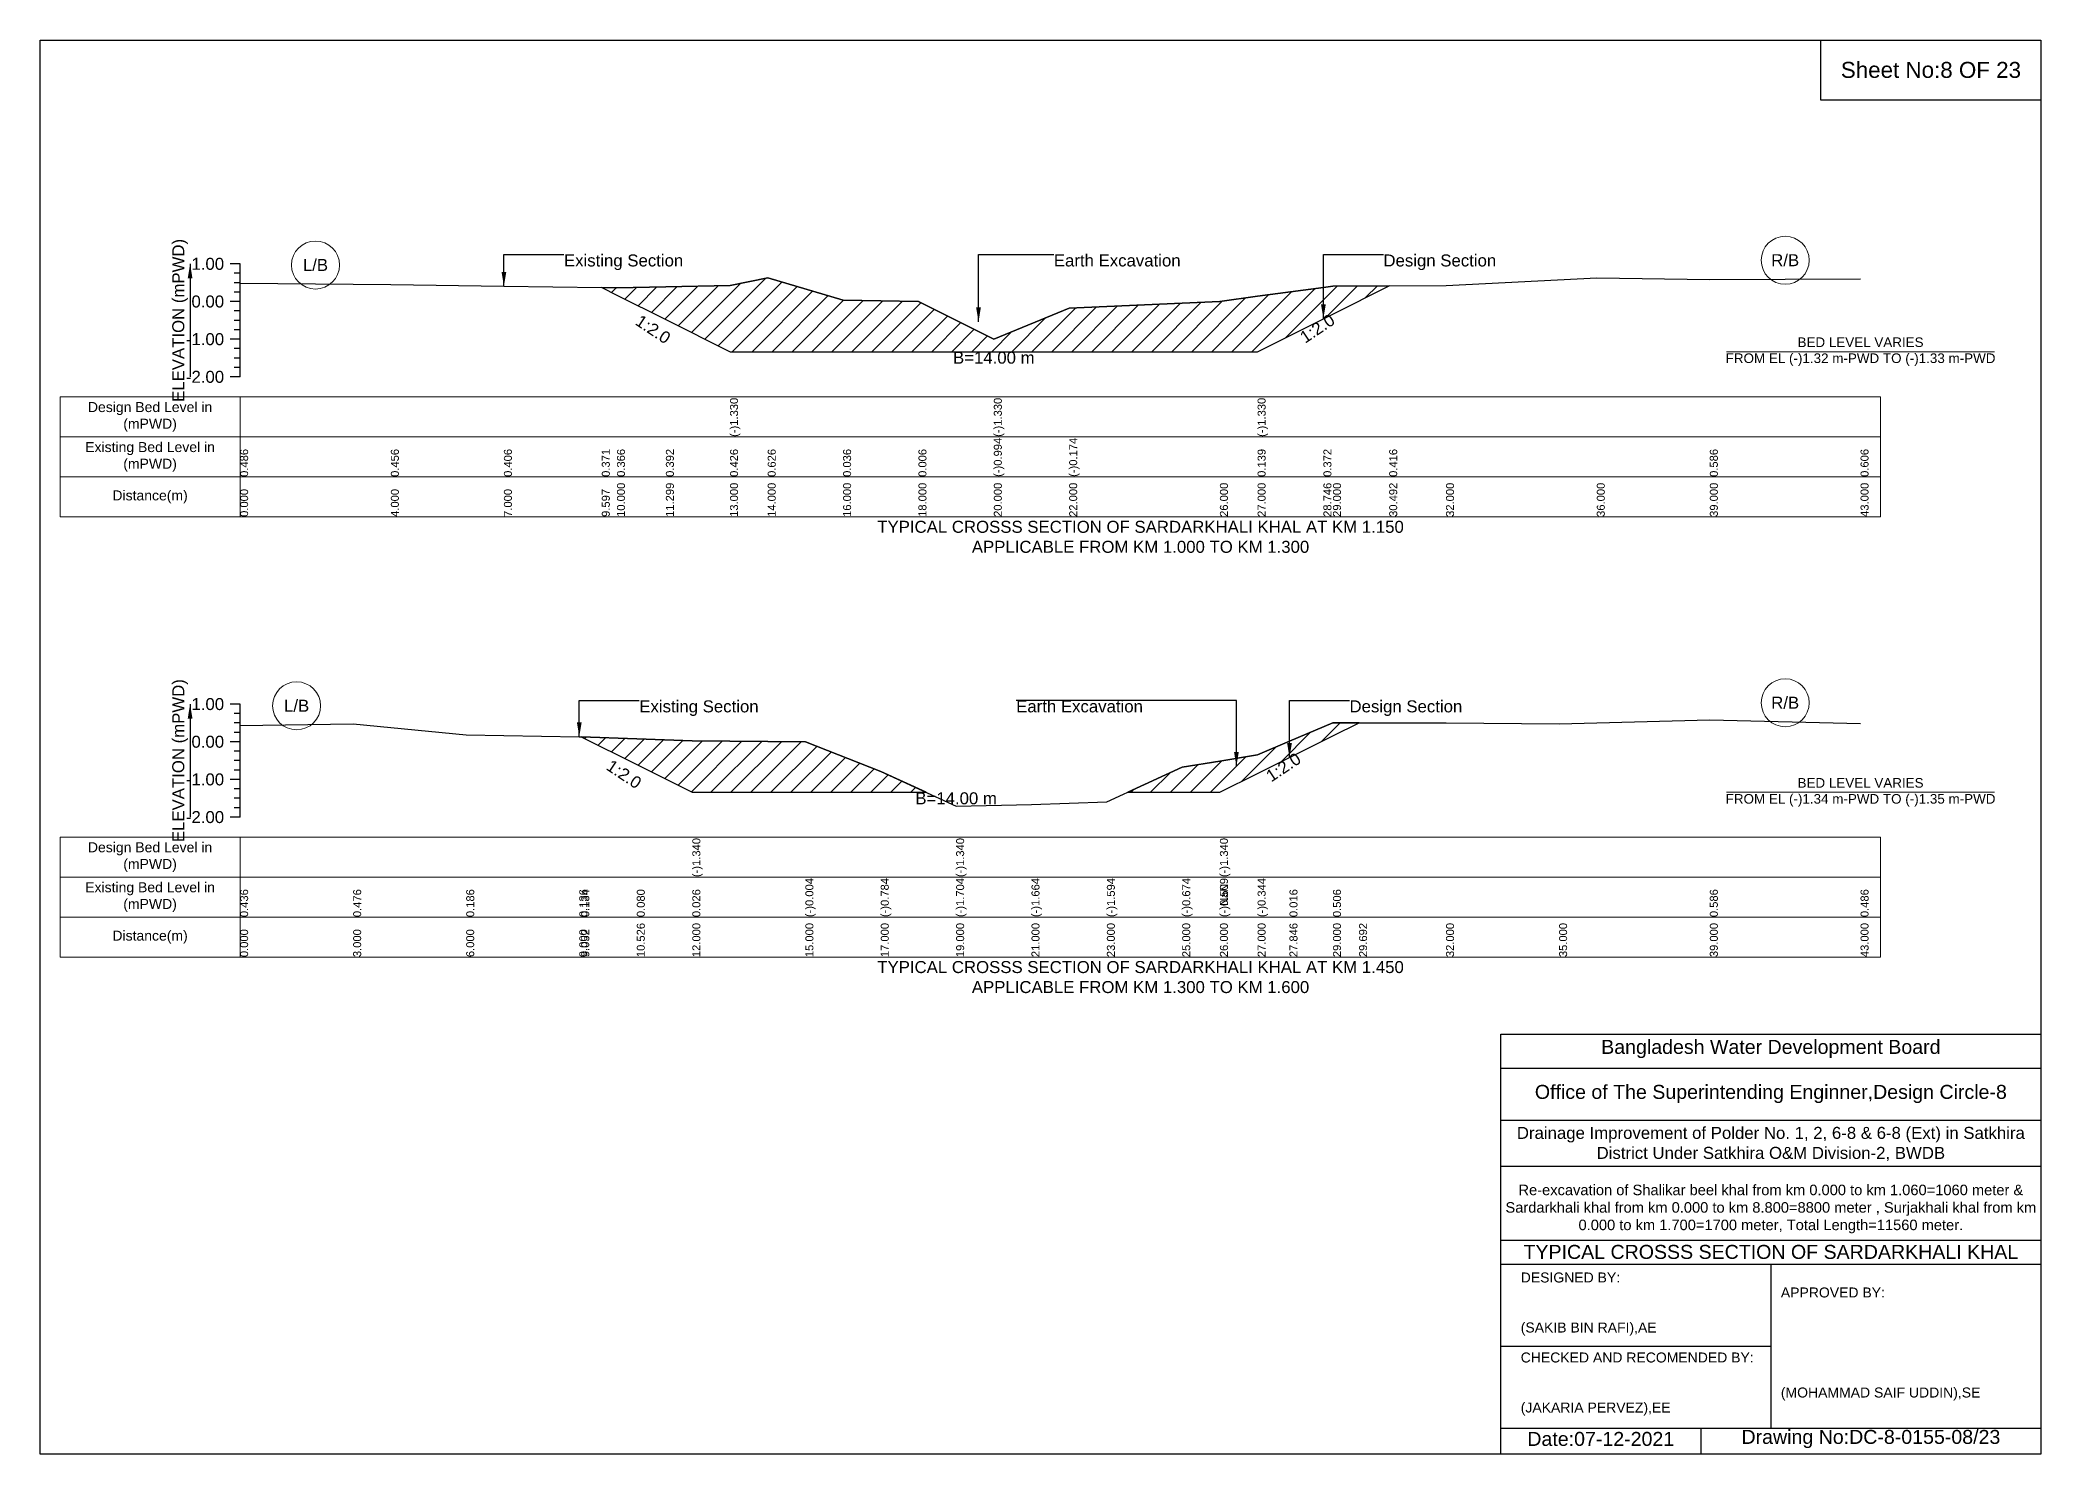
# Model space of a CAD drawing. Header units: inches. Extents: x 93000 to 506000, y -4242 to 0.
# Drawn here: x 170000 to 176000, y -4242 to 0 of the extents above; entities that cross this region are included whole.
import ezdxf

# ---------------------------------------------------------------- set-up
doc = ezdxf.new("R2010")
doc.units = ezdxf.units.IN
doc.header["$LTSCALE"] = 7
doc.header["$MEASUREMENT"] = 0
for name, color, linetype, lineweight in [('Cross section Data Border', 7, 'Continuous', 9), ('Cross Section Labels', 7, 'Continuous', 9), ('Existing_Bed_Level for Xsection', 7, 'Continuous', 25)]:
    doc.layers.add(name, color=color, linetype=linetype, lineweight=lineweight)
doc.styles.get("Standard").update_dxf_attribs({"font": 'arial.ttf'})
doc.dimstyles.get("Standard").update_dxf_attribs({"dimtxt": 0.18, "dimasz": 0.18, "dimexe": 0.18, "dimexo": 0.0625, "dimgap": 0.09, "dimtad": 0, "dimtih": 1, "dimtoh": 1, "dimdec": 4, "dimzin": 0, "dimdsep": 46, "dimtxsty": 'Standard', "dimcen": 0.09, "dimadec": 0, "dimazin": 0, "dimtfac": 1, "dimtdec": 4, "dimtofl": 0, "dimtmove": 0, "dimatfit": 3, "dimfxl": 1, "dimtolj": 1, "dimtzin": 0, "dimarcsym": 0})

msp = doc.modelspace()

# ---------------------------------------------------------------- hatches: boundary and pattern name
at = {"layer": 'Existing_Bed_Level for Xsection'}
h = msp.add_hatch(dxfattribs=at)
h.set_pattern_fill('ANSI31', color=256, scale=339, style=0)
h.paths.add_polyline_path([(171684.5, -742.7), (171730, -765.5), (171876.7, -838.8), (172069, -935), (172182, -935), (172408, -935), (172634, -935), (172860, -935), (173086, -935), (173538, -935), (173651, -935), (173848.3, -836.3), (173877, -822), (174045.6, -737.7), (173877, -738.8), (173848.3, -742.6), (173651, -768.9), (173538, -784), (173086, -804.3), (172860, -897), (172634, -784), (172408, -780.6), (172182, -713.9), (172069, -736.5), (171876.7, -740.4), (171730, -743.3)])
h = msp.add_hatch(dxfattribs=at)
h.set_pattern_fill('ANSI31', color=256, scale=339, style=0)
h.paths.add_polyline_path([(171622.9, -2090.3), (171789.4, -2173.6), (171956, -2256.9), (172295, -2256.9), (172521, -2256.9), (172657.6, -2256.9), (172521, -2194), (172295, -2105.9), (171956, -2102.5), (171789.4, -2096.4)])
h = msp.add_hatch(dxfattribs=at)
h.set_pattern_fill('ANSI31', color=256, scale=339, style=0)
h.paths.add_polyline_path([(173261.4, -2256.9), (173425, -2256.9), (173538, -2256.9), (173651, -2200.4), (173746.6, -2152.6), (173877, -2087.4), (173955.2, -2048.3), (173877, -2048.3), (173746.6, -2103.7), (173651, -2144.3), (173538, -2163), (173425, -2181.6)])

# ---------------------------------------------------------------- linework, layer by layer
for points in [[(170000, 0), (176000, 0), (176000, -4242), (170000, -4242)], [(175340, 0), (176000, 0), (176000, -180), (175340, -180)]]:
    msp.add_lwpolyline(points, close=True)
for points in [[(174380, -4242), (174380, -2982), (176000, -2982)], [(174380, -3084), (176000, -3084)], [(174380, -3240), (176000, -3240)], [(174380, -3378), (176000, -3378)], [(174380, -3600), (176000, -3600)], [(174380, -3672), (176000, -3672)], [(175190, -3672), (175190, -4164)], [(174380, -3918), (175190, -3918)], [(174380, -4164), (176000, -4164)], [(174980, -4164), (174980, -4242)]]:
    msp.add_lwpolyline(points)
at = {"layer": 'Cross section Data Border'}
for points in [[(170060, -1070.7), (175519, -1070.7), (175519, -1430.7), (170060, -1430.7)], [(170060, -2391.4), (175519, -2391.4), (175519, -2751.4), (170060, -2751.4)]]:
    msp.add_lwpolyline(points, close=True, dxfattribs=at)
for points in [[(170600, -1070.7), (170600, -1430.7)], [(170060, -1190.7), (175519, -1190.7)], [(170060, -1310.7), (175519, -1310.7)], [(170600, -2391.4), (170600, -2751.4)], [(170060, -2511.4), (175519, -2511.4)], [(170060, -2631.4), (175519, -2631.4)]]:
    msp.add_lwpolyline(points, dxfattribs=at)
at = {"layer": 'Cross Section Labels'}
for points in [[(175057.1, -935), (175860.9, -935)], [(175057.1, -2256.9), (175860.9, -2256.9)]]:
    msp.add_lwpolyline(points, dxfattribs=at)
for centre in [(175233, -660.8), (170826, -675), (175233, -1988.4), (170769.5, -1997.4)]:
    msp.add_circle(centre, 72, dxfattribs=at)
at = {"layer": 'Existing_Bed_Level for Xsection'}
for points in [[(170600, -671.7), (170570, -671.7)], [(170600, -699.9), (170582, -699.9)], [(170600, -1010.7), (170600, -897.7), (170600, -784.7), (170600, -671.7)], [(170600, -729.8), (171052, -733.1), (171391, -738.8), (171684.5, -742.7), (171730, -743.3), (171876.7, -740.4), (172069, -736.5), (172069, -736.5), (172182, -713.9), (172408, -780.6), (172634, -784), (172860, -897), (172860, -897), (173086, -804.3), (173538, -784), (173651, -768.9), (173651, -768.9), (173848.3, -742.6), (173877, -738.8), (174045.6, -737.7), (174216, -736.5), (174668, -713.9), (175007, -718.5), (175459, -716.2)], [(170600, -728.2), (170582, -728.2)], [(170600, -756.4), (170582, -756.4)], [(170600, -784.7), (170570, -784.7)], [(170600, -812.9), (170582, -812.9)], [(170600, -897.7), (170570, -897.7)], [(170600, -841.2), (170582, -841.2)], [(170600, -869.4), (170582, -869.4)], [(170600, -925.9), (170582, -925.9)], [(170600, -954.2), (170582, -954.2)], [(170600, -1010.7), (170570, -1010.7)], [(170600, -982.4), (170582, -982.4)], [(170600, -1992.4), (170570, -1992.4)], [(170600, -2020.7), (170582, -2020.7)], [(170600, -2331.4), (170600, -2218.4), (170600, -2105.4), (170600, -1992.4)], [(170600, -2056.2), (170939, -2051.7), (171278, -2084.4), (171617, -2090.1), (171622.9, -2090.3), (171789.4, -2096.4), (171956, -2102.5), (171956, -2102.5), (172295, -2105.9), (172521, -2194), (172747, -2298), (172747, -2298), (172973, -2293.5), (173199, -2285.6), (173425, -2181.6), (173538, -2163), (173538, -2163), (173651, -2144.3), (173746.6, -2103.7), (173877, -2048.3), (173955.2, -2048.3), (174216, -2048.3), (174555, -2051.7), (175007, -2039.2), (175459, -2050.5)], [(170600, -2048.9), (170582, -2048.9)], [(170600, -2077.2), (170582, -2077.2)], [(170600, -2105.4), (170570, -2105.4)], [(170600, -2133.7), (170582, -2133.7)], [(170600, -2218.4), (170570, -2218.4)], [(170600, -2161.9), (170582, -2161.9)], [(170600, -2190.2), (170582, -2190.2)], [(170600, -2246.7), (170582, -2246.7)], [(170600, -2274.9), (170582, -2274.9)], [(170600, -2331.4), (170570, -2331.4)], [(170600, -2303.2), (170582, -2303.2)]]:
    msp.add_lwpolyline(points, dxfattribs=at)
for points in [[(171684.5, -742.7), (171730, -765.5), (171876.7, -838.8), (172069, -935), (172069, -935), (172182, -935), (172408, -935), (172634, -935), (172860, -935), (172860, -935), (173086, -935), (173538, -935), (173651, -935), (173651, -935), (173848.3, -836.3), (173877, -822), (174045.6, -737.7), (174045.6, -737.7), (174045.6, -737.7), (173877, -738.8), (173848.3, -742.6), (173651, -768.9), (173651, -768.9), (173538, -784), (173086, -804.3), (172860, -897), (172860, -897), (172634, -784), (172408, -780.6), (172182, -713.9), (172069, -736.5), (172069, -736.5), (171876.7, -740.4), (171730, -743.3)], [(171622.9, -2090.3), (171622.9, -2090.3), (171789.4, -2173.6), (171956, -2256.9), (171956, -2256.9), (172295, -2256.9), (172521, -2256.9), (172657.6, -2256.9), (172521, -2194), (172295, -2105.9), (171956, -2102.5), (171956, -2102.5), (171789.4, -2096.4), (171622.9, -2090.3)], [(173261.4, -2256.9), (173425, -2256.9), (173538, -2256.9), (173538, -2256.9), (173651, -2200.4), (173746.6, -2152.6), (173877, -2087.4), (173955.2, -2048.3), (173877, -2048.3), (173746.6, -2103.7), (173651, -2144.3), (173538, -2163), (173538, -2163), (173425, -2181.6)]]:
    msp.add_lwpolyline(points, close=True, dxfattribs=at)

# ---------------------------------------------------------------- texts
at = {"attachment_point": 5}
for s, insert, char_height in [('Sheet No:8 OF 23', (175670, -90), 48), ('Bangladesh Water Development Board', (175190, -3027), 42), ('Office of The Superintending Enginner,Design Circle-8', (175190, -3162), 42)]:
    msp.add_mtext(s, dxfattribs=dict(at, insert=insert, char_height=char_height))
for s, insert, char_height, width, attachment_point in [('Drainage Improvement of Polder No. 1, 2, 6-8 & 6-8 (Ext) in Satkhira District Under Satkhira O&M Division-2, BWDB', (175190, -3312), 36, 1680, 5), ('Re-excavation of Shalikar beel khal from km 0.000 to km 1.060=1060 meter & Sardarkhali khal from km 0.000 to km 8.800=8800 meter , Surjakhali khal from km 0.000 to km 1.700=1700 meter, Total Length=11560 meter.', (175190, -3507), 31.4683, 1620, 5), ('TYPICAL CROSSS SECTION OF SARDARKHALI KHAL', (175190, -3636), 42, 1680, 5), ('DESIGNED BY:^J^J^J(SAKIB BIN RAFI),AE', (174440, -3792), 30, 840, 4), ('APPROVED BY:^J^J^J^J^J^J(MOHAMMAD SAIF UDDIN),SE', (175220, -3912), 30, 840, 4), ('CHECKED AND RECOMENDED BY:^J^J^J(JAKARIA PERVEZ),EE', (174440, -4032), 30, 840, 4), ('Date:07-12-2021', (174680, -4197), 42, 840, 5), ('Drawing No:DC-8-0155-08/23', (175490, -4197), 42, 1320, 5)]:
    msp.add_mtext(s, dxfattribs=dict(insert=insert, char_height=char_height, width=width, attachment_point=attachment_point))
at = {"layer": 'Cross section Data Border', "char_height": 30, "width": 480, "attachment_point": 5}
for s, insert in [('Design Bed Level in (mPWD)', (170330, -1130.7)), ('Existing Bed Level in (mPWD)', (170330, -1250.7)), ('Distance(m)', (170330, -1370.7)), ('Design Bed Level in (mPWD)', (170330, -2451.4)), ('Existing Bed Level in (mPWD)', (170330, -2571.4)), ('Distance(m)', (170330, -2691.4))]:
    msp.add_mtext(s, dxfattribs=dict(at, insert=insert))
at = {"layer": 'Cross Section Labels'}
for s, insert, char_height, attachment_point in [('L/B', (170826, -675), 36, 5), ('Existing Section', (171571, -643.4), 36, 1), ('Earth Excavation', (173040, -643.4), 36, 1), ('Design Section', (174028.3, -643.4), 36, 1), ('R/B', (175233, -660.8), 36, 5), ('BED LEVEL VARIES ^JFROM EL (-)1.32 m-PWD TO (-)1.33 m-PWD', (175459, -935), 28.8, 5), ('B=14.00 m', (172860, -935), 36, 2), ('TYPICAL CROSSS SECTION OF SARDARKHALI KHAL AT KM 1.150^JAPPLICABLE FROM KM 1.000 TO KM 1.300', (173300, -1490.7), 36, 5), ('L/B', (170769.5, -1997.4), 36, 5), ('Existing Section', (171797, -1981.1), 36, 1), ('Earth Excavation', (172927, -1981.1), 36, 1), ('Design Section', (173926.6, -1981.1), 36, 1), ('R/B', (175233, -1988.4), 36, 5), ('BED LEVEL VARIES ^JFROM EL (-)1.34 m-PWD TO (-)1.35 m-PWD', (175459, -2256.9), 28.8, 5), ('B=14.00 m', (172747, -2256.9), 36, 2), ('TYPICAL CROSSS SECTION OF SARDARKHALI KHAL AT KM 1.450^JAPPLICABLE FROM KM 1.300 TO KM 1.600', (173300, -2811.4), 36, 5)]:
    msp.add_mtext(s, dxfattribs=dict(at, insert=insert, char_height=char_height, attachment_point=attachment_point))
at = {"layer": 'Cross Section Labels', "char_height": 36, "attachment_point": 2}
for insert, rotation in [((171848.5, -853), 326.30993), ((173820, -850.4), 33.69007), ((173718.3, -2166.7), 33.69007), ((171761.2, -2187.7), 326.30993)]:
    msp.add_mtext('1:2.0', dxfattribs=dict(at, insert=insert, rotation=rotation))
at = {"layer": 'Existing_Bed_Level for Xsection', "rotation": 90}
for s, insert, char_height, attachment_point in [('ELEVATION (mPWD)', (170420, -841.2), 36, 5), ('(-)1.330', (172069, -1190.7), 24, 1), ('(-)1.330', (172860, -1190.7), 24, 1), ('(-)1.330', (173651, -1190.7), 24, 1), ('(-)0.994', (172860, -1310.7), 24, 1), ('(-)0.994', (172860, -1310.7), 24, 1), ('(-)0.994', (172860, -1310.7), 24, 1), ('(-)0.174', (173086, -1310.7), 24, 1), ('0.486', (170600, -1310.7), 24, 1), ('0.456', (171052, -1310.7), 24, 1), ('0.406', (171391, -1310.7), 24, 1), ('0.406', (171391, -1310.7), 24, 1), ('0.371', (171684.5, -1310.7), 24, 1), ('0.366', (171730, -1310.7), 24, 1), ('0.392', (171876.7, -1310.7), 24, 1), ('0.426', (172069, -1310.7), 24, 1), ('0.426', (172069, -1310.7), 24, 1), ('0.426', (172069, -1310.7), 24, 1), ('0.426', (172069, -1310.7), 24, 1), ('0.626', (172182, -1310.7), 24, 1), ('0.626', (172182, -1310.7), 24, 1), ('0.036', (172408, -1310.7), 24, 1), ('0.006', (172634, -1310.7), 24, 1), ('0.006', (172634, -1310.7), 24, 1), ('0.139', (173651, -1310.7), 24, 1), ('0.139', (173651, -1310.7), 24, 1), ('0.139', (173651, -1310.7), 24, 1), ('0.372', (173848.3, -1310.7), 24, 1), ('0.416', (174045.6, -1310.7), 24, 1), ('0.586', (175007, -1310.7), 24, 1), ('0.606', (175459, -1310.7), 24, 1), ('0.000', (170600, -1430.7), 24, 1), ('4.000', (171052, -1430.7), 24, 1), ('7.000', (171391, -1430.7), 24, 1), ('9.597', (171684.5, -1430.7), 24, 1), ('10.000', (171730, -1430.7), 24, 1), ('11.299', (171876.7, -1430.7), 24, 1), ('13.000', (172069, -1430.7), 24, 1), ('13.000', (172069, -1430.7), 24, 1), ('13.000', (172069, -1430.7), 24, 1), ('14.000', (172182, -1430.7), 24, 1), ('16.000', (172408, -1430.7), 24, 1), ('18.000', (172634, -1430.7), 24, 1), ('20.000', (172860, -1430.7), 24, 1), ('20.000', (172860, -1430.7), 24, 1), ('20.000', (172860, -1430.7), 24, 1), ('22.000', (173086, -1430.7), 24, 1), ('26.000', (173538, -1430.7), 24, 1), ('27.000', (173651, -1430.7), 24, 1), ('27.000', (173651, -1430.7), 24, 1), ('27.000', (173651, -1430.7), 24, 1), ('28.746', (173848.3, -1430.7), 24, 1), ('29.000', (173877, -1430.7), 24, 1), ('30.492', (174045.6, -1430.7), 24, 1), ('32.000', (174216, -1430.7), 24, 1), ('36.000', (174668, -1430.7), 24, 1), ('39.000', (175007, -1430.7), 24, 1), ('43.000', (175459, -1430.7), 24, 1), ('ELEVATION (mPWD)', (170420, -2161.9), 36, 5), ('(-)1.340', (171956, -2511.4), 24, 1), ('(-)1.340', (172747, -2511.4), 24, 1), ('(-)1.340', (173538, -2511.4), 24, 1), ('(-)0.004', (172295, -2631.4), 24, 1), ('(-)0.784', (172521, -2631.4), 24, 1), ('(-)1.704', (172747, -2631.4), 24, 1), ('(-)1.704', (172747, -2631.4), 24, 1), ('(-)1.704', (172747, -2631.4), 24, 1), ('(-)1.664', (172973, -2631.4), 24, 1), ('(-)1.594', (173199, -2631.4), 24, 1), ('(-)0.674', (173425, -2631.4), 24, 1), ('(-)0.509', (173538, -2631.4), 24, 1), ('(-)0.509', (173538, -2631.4), 24, 1), ('(-)0.344', (173651, -2631.4), 24, 1), ('0.436', (170600, -2631.4), 24, 1), ('0.476', (170939, -2631.4), 24, 1), ('0.476', (170939, -2631.4), 24, 1), ('0.186', (171278, -2631.4), 24, 1), ('0.136', (171617, -2631.4), 24, 1), ('0.134', (171622.9, -2631.4), 24, 1), ('0.080', (171789.4, -2631.4), 24, 1), ('0.026', (171956, -2631.4), 24, 1), ('0.026', (171956, -2631.4), 24, 1), ('0.026', (171956, -2631.4), 24, 1), ('(-)NaN', (173538, -2631.4), 24, 1), ('0.016', (173746.6, -2631.4), 24, 1), ('0.506', (173877, -2631.4), 24, 1), ('0.506', (173877, -2631.4), 24, 1), ('0.506', (173877, -2631.4), 24, 1), ('0.586', (175007, -2631.4), 24, 1), ('0.486', (175459, -2631.4), 24, 1), ('0.000', (170600, -2751.4), 24, 1), ('3.000', (170939, -2751.4), 24, 1), ('6.000', (171278, -2751.4), 24, 1), ('9.000', (171617, -2751.4), 24, 1), ('9.052', (171622.9, -2751.4), 24, 1), ('10.526', (171789.4, -2751.4), 24, 1), ('12.000', (171956, -2751.4), 24, 1), ('12.000', (171956, -2751.4), 24, 1), ('12.000', (171956, -2751.4), 24, 1), ('15.000', (172295, -2751.4), 24, 1), ('17.000', (172521, -2751.4), 24, 1), ('19.000', (172747, -2751.4), 24, 1), ('19.000', (172747, -2751.4), 24, 1), ('19.000', (172747, -2751.4), 24, 1), ('21.000', (172973, -2751.4), 24, 1), ('23.000', (173199, -2751.4), 24, 1), ('25.000', (173425, -2751.4), 24, 1), ('26.000', (173538, -2751.4), 24, 1), ('26.000', (173538, -2751.4), 24, 1), ('26.000', (173538, -2751.4), 24, 1), ('27.000', (173651, -2751.4), 24, 1), ('27.846', (173746.6, -2751.4), 24, 1), ('29.000', (173877, -2751.4), 24, 1), ('29.692', (173955.2, -2751.4), 24, 1), ('32.000', (174216, -2751.4), 24, 1), ('35.000', (174555, -2751.4), 24, 1), ('39.000', (175007, -2751.4), 24, 1), ('43.000', (175459, -2751.4), 24, 1)]:
    msp.add_mtext(s, dxfattribs=dict(at, insert=insert, char_height=char_height, attachment_point=attachment_point))
at = {"layer": 'Existing_Bed_Level for Xsection', "char_height": 36, "attachment_point": 6}
for s, insert in [('1.00', (170552, -671.7)), ('0.00', (170552, -784.7)), ('-1.00', (170552, -897.7)), ('-2.00', (170552, -1010.7)), ('1.00', (170552, -1992.4)), ('0.00', (170552, -2105.4)), ('-1.00', (170552, -2218.4)), ('-2.00', (170552, -2331.4))]:
    msp.add_mtext(s, dxfattribs=dict(at, insert=insert))

# ---------------------------------------------------------------- leaders
at = {"layer": 'Cross Section Labels', "annotation_type": 0, "has_hookline": 1}
for points, hookline_direction, text_width in [([(171391, -738.8), (171391, -643.4), (171570.9, -643.4)], 0, 350.4), ([(172814.1, -845.7), (172814.1, -643.4), (173039.9, -643.4)], 0, 372.7), ([(173848.3, -836.3), (173848.3, -643.4), (174028.2, -643.4)], 0, 330.9), ([(171617, -2090.1), (171617, -1981.1), (171796.9, -1981.1)], 0, 350.4), ([(173587.4, -2179), (173587.4, -1981.1), (172927.1, -1981.1)], 1, 372.7), ([(173746.6, -2152.6), (173746.6, -1981.1), (173926.5, -1981.1)], 0, 330.9)]:
    msp.add_leader(points, dimstyle='Standard', override={"dimasz": 43.2}, dxfattribs=dict(at, hookline_direction=hookline_direction, text_width=text_width))
at = {"layer": 'Existing_Bed_Level for Xsection'}
for points in [[(170450, -671.7), (170450, -1010.7)], [(170450, -1992.4), (170450, -2331.4)]]:
    msp.add_leader(points, dimstyle='Standard', override={"dimasz": 43.2}, dxfattribs=at)

doc.saveas('drawing.dxf')
